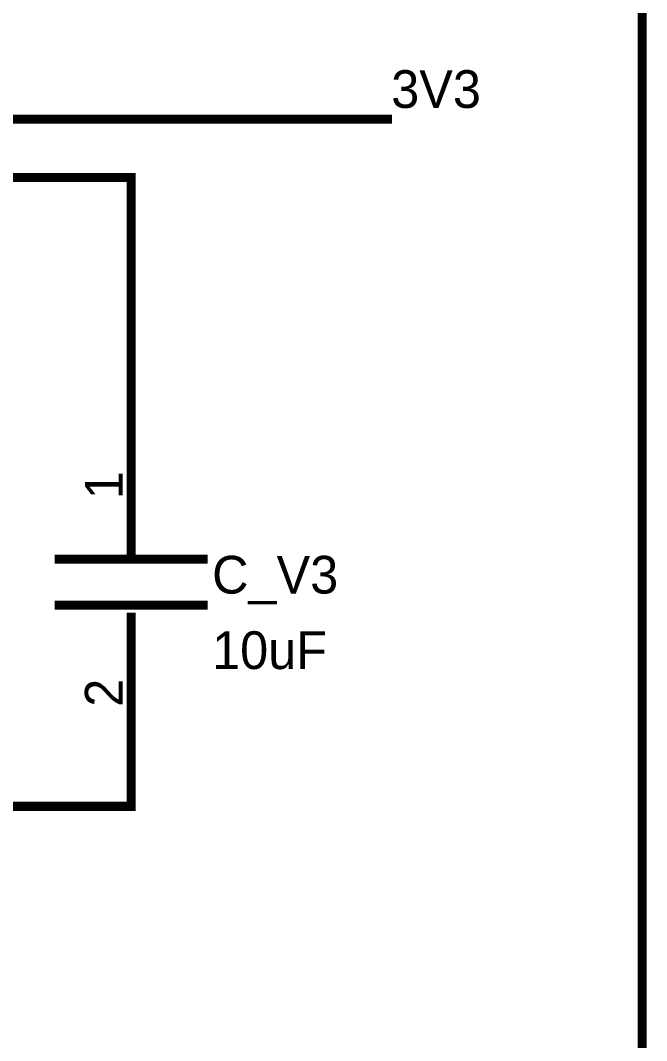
# Model space of a CAD drawing. Header units: inches. Extents: x 0 to 16.9, y 0 to 11.7.
# Drawn here: x 6.902 to 7.723, y 9.027 to 10.363 of the extents above; entities that cross this region are included whole.
import ezdxf

# ---------------------------------------------------------------- set-up
doc = ezdxf.new("R2010")
doc.units = ezdxf.units.IN
doc.header["$MEASUREMENT"] = 0
doc.layers.add('Sheet', color=255, linetype='Continuous')

msp = doc.modelspace()

# ---------------------------------------------------------------- linework, layer by layer
at = {"layer": 'Sheet'}
for points in [[(7.7168, 10.866, 0.0118, 0.0118, 0), (7.7168, 8.6613, 0.0118, 0.0118, 0)], [(6.0897, 10.2336, 0.0118, 0.0118, 0), (7.3893, 10.2336, 0.0118, 0.0118, 0)], [(7.0475, 9.7274, 0.0118, 0.0118, 0), (7.0475, 10.1572, 0.0118, 0.0118, 0), (6.6147, 10.1572, 0.0118, 0.0118, 0)], [(7.0475, 9.6575, 0.0118, 0.0118, 0), (7.0475, 9.7274, 0.0118, 0.0118, 0)], [(7.0475, 9.6575, 0.0118, 0.0118, 0), (7.0475, 9.6872, 0.0118, 0.0118, 0)], [(7.1478, 9.6575, 0.0118, 0.0118, 0), (6.9476, 9.6575, 0.0118, 0.0118, 0)], [(7.1478, 9.5973, 0.0118, 0.0118, 0), (6.9476, 9.5973, 0.0118, 0.0118, 0)], [(7.0475, 9.5873, 0.0118, 0.0118, 0), (7.0475, 9.5275, 0.0118, 0.0118, 0)], [(7.0475, 9.5873, 0.0118, 0.0118, 0), (7.0475, 9.5773, 0.0118, 0.0118, 0)], [(7.0475, 9.5275, 0.0118, 0.0118, 0), (7.0475, 9.3338, 0.0118, 0.0118, 0), (6.6147, 9.3338, 0.0118, 0.0118, 0), (6.1032, 9.3338, 0.0118, 0.0118, 0), (6.1032, 8.9761, 0.0118, 0.0118, 0)]]:
    msp.add_lwpolyline(points, format="xyseb", dxfattribs=at)

# ---------------------------------------------------------------- texts
for s, p in [('3V3', (7.3882, 10.2483)), ('C_V3', (7.1536, 9.6124)), ('10uF', (7.1536, 9.5136))]:
    msp.add_text(s, height=0.04939, dxfattribs=at).set_placement(p)
for s, p in [('1', (7.0364, 9.7359)), ('2', (7.0364, 9.4642))]:
    msp.add_text(s, height=0.0494, rotation=90, dxfattribs=at).set_placement(p)

doc.saveas('drawing.dxf')
